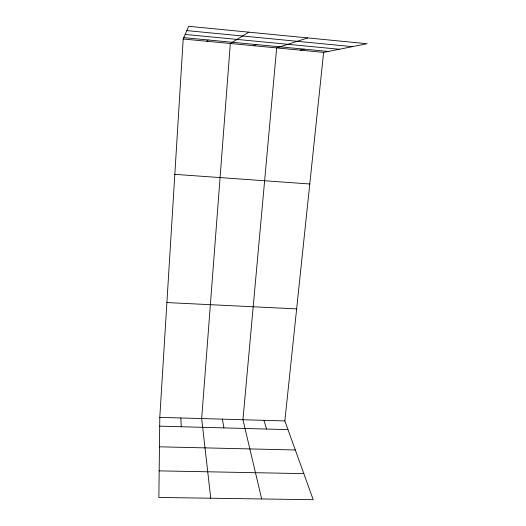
<?xml version="1.0" encoding="UTF-8"?>
<svg xmlns="http://www.w3.org/2000/svg" width="526" height="526" viewBox="0 0 526 526"><rect width="100%" height="100%" fill="white"/><g stroke="black" fill="none" stroke-linecap="round" stroke-linejoin="round"><path stroke-width="0.79" d="M159.792 417.361L158.865 497.464L313.207 499.7L284.849 420.932L323.628 52.383L367.135 43.717L188.689 26.3L183.199 39.003L159.792 417.361L284.849 420.932M206.856 41.258L208.145 39.976M248.844 32.171L230.322 43.494L201.675 418.558L210.742 498.214M253.591 45.709L256.254 44.572M307.736 37.918L276.669 47.905L242.946 419.735L261.678 498.957M300.247 50.154L304.258 49.155M159.174 470.862L303.818 473.63M159.45 446.811L295.303 449.98M159.694 426.165L287.978 429.624M166.893 302.568L296.638 308.887M174.823 174.349L309.781 183.982M183.784 37.648L328.303 51.449M183.199 39.003L323.628 52.383M186.822 30.607L352.44 46.643M185.178 34.427L339.369 49.247M263.98 420.333L266.577 429.045M222.386 419.15L223.925 427.894M180.812 417.966L181.266 426.744"/></g></svg>
